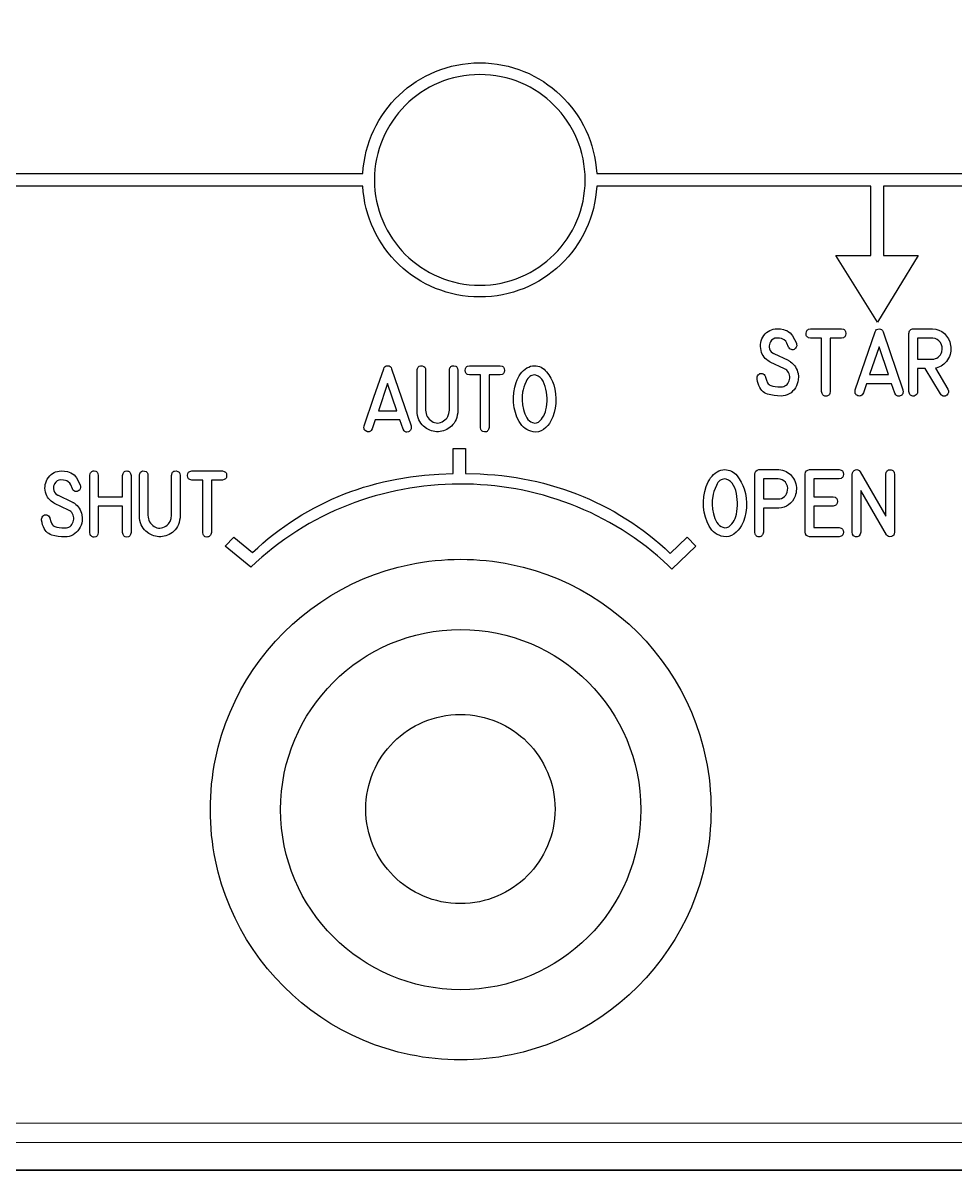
# Model space of a CAD drawing. Extents: x 361 to 684, y 82 to 686.
# Drawn here: x 551.1 to 595.8, y 215.6 to 270.6 of the extents above; entities that cross this region are included whole.
import ezdxf

# ---------------------------------------------------------------- set-up
doc = ezdxf.new("R2010")
doc.units = 0
for name, color, linetype in [('_BACKPANEL', 5, 'CONTINUOUS'), ('_ENGRAVING', 105, 'CONTINUOUS'), ('_TOPLAYER', 1, 'CONTINUOUS')]:
    doc.layers.add(name, color=color, linetype=linetype)

msp = doc.modelspace()

# ---------------------------------------------------------------- linework, layer by layer
at = {"layer": '_BACKPANEL'}
for points in [[(683.842, 328.325), (683.842, 323.628), (683.842, 314.234), (683.842, 304.841), (683.842, 224.994), (683.842, 215.6), (361.5, 215.6), (361.5, 224.994), (361.5, 304.841), (361.5, 314.234), (361.5, 323.628), (361.5, 328.325)], [(576.644, 232.909), (576.638, 232.675), (576.62, 232.445), (576.591, 232.218), (576.552, 231.995), (576.501, 231.775), (576.44, 231.56), (576.369, 231.349), (576.287, 231.143), (576.196, 230.942), (576.096, 230.747), (575.987, 230.557), (575.869, 230.373), (575.743, 230.195), (575.608, 230.024), (575.465, 229.859), (575.315, 229.701), (575.158, 229.551), (574.993, 229.409), (574.822, 229.274), (574.644, 229.148), (574.46, 229.03), (574.27, 228.92), (574.074, 228.82), (573.874, 228.729), (573.668, 228.648), (573.457, 228.577), (573.242, 228.516), (573.022, 228.465), (572.799, 228.425), (572.572, 228.396), (572.341, 228.379), (572.108, 228.373), (571.875, 228.379), (571.644, 228.396), (571.417, 228.425), (571.194, 228.465), (570.975, 228.516), (570.759, 228.577), (570.549, 228.648), (570.343, 228.729), (570.142, 228.82), (569.946, 228.92), (569.756, 229.03), (569.572, 229.148), (569.394, 229.274), (569.223, 229.409), (569.058, 229.551), (568.901, 229.701), (568.751, 229.859), (568.608, 230.024), (568.474, 230.195), (568.347, 230.373), (568.229, 230.557), (568.12, 230.747), (568.02, 230.942), (567.929, 231.143), (567.848, 231.349), (567.776, 231.56), (567.715, 231.775), (567.665, 231.995), (567.625, 232.218), (567.596, 232.445), (567.578, 232.675), (567.572, 232.909), (567.578, 233.142), (567.596, 233.372), (567.625, 233.599), (567.665, 233.823), (567.715, 234.042), (567.776, 234.257), (567.848, 234.468), (567.929, 234.674), (568.02, 234.875), (568.12, 235.071), (568.229, 235.261), (568.347, 235.445), (568.474, 235.622), (568.608, 235.794), (568.751, 235.958), (568.901, 236.116), (569.058, 236.266), (569.223, 236.409), (569.394, 236.543), (569.572, 236.67), (569.756, 236.788), (569.946, 236.897), (570.142, 236.997), (570.343, 237.088), (570.549, 237.169), (570.759, 237.24), (570.975, 237.302), (571.194, 237.352), (571.417, 237.392), (571.644, 237.421), (571.875, 237.438), (572.108, 237.444), (572.341, 237.438), (572.572, 237.421), (572.799, 237.392), (573.022, 237.352), (573.242, 237.302), (573.457, 237.24), (573.668, 237.169), (573.874, 237.088), (574.074, 236.997), (574.27, 236.897), (574.46, 236.788), (574.644, 236.67), (574.822, 236.543), (574.993, 236.409), (575.158, 236.266), (575.315, 236.116), (575.465, 235.958), (575.608, 235.794), (575.743, 235.622), (575.869, 235.445), (575.987, 235.261), (576.096, 235.071), (576.196, 234.875), (576.287, 234.674), (576.369, 234.468), (576.44, 234.257), (576.501, 234.042), (576.552, 233.823), (576.591, 233.599), (576.62, 233.372), (576.638, 233.142)]]:
    msp.add_lwpolyline(points, close=True, dxfattribs=at)
at = {"layer": '_ENGRAVING'}
for points in [[(482.548, 263.372), (567.434, 263.372), (567.455, 263.648), (567.49, 263.919), (567.537, 264.187), (567.597, 264.45), (567.669, 264.708), (567.753, 264.961), (567.848, 265.209), (567.954, 265.45), (568.072, 265.686), (568.2, 265.915), (568.338, 266.137), (568.486, 266.353), (568.643, 266.561), (568.81, 266.761), (568.986, 266.953), (569.171, 267.137), (569.364, 267.312), (569.565, 267.478), (569.773, 267.635), (569.989, 267.783), (570.212, 267.92), (570.442, 268.047), (570.678, 268.163), (570.92, 268.269), (571.168, 268.363), (571.422, 268.446), (571.68, 268.517), (571.944, 268.576), (572.211, 268.622), (572.483, 268.656), (572.759, 268.676), (573.039, 268.683), (573.318, 268.676), (573.594, 268.656), (573.866, 268.622), (574.134, 268.576), (574.397, 268.517), (574.656, 268.446), (574.91, 268.363), (575.157, 268.269), (575.4, 268.164), (575.636, 268.047), (575.866, 267.92), (576.089, 267.783), (576.304, 267.635), (576.513, 267.479), (576.714, 267.312), (576.907, 267.137), (577.091, 266.953), (577.267, 266.761), (577.434, 266.561), (577.592, 266.353), (577.74, 266.138), (577.878, 265.915), (578.006, 265.686), (578.123, 265.45), (578.23, 265.209), (578.325, 264.961), (578.409, 264.708), (578.481, 264.45), (578.541, 264.187), (578.588, 263.919), (578.622, 263.648), (578.644, 263.372), (618.643, 263.372)], [(618.643, 262.772), (592.389, 262.772), (592.389, 259.45), (594.052, 259.45), (592.106, 256.251), (590.102, 259.45), (591.789, 259.45), (591.789, 262.772), (578.644, 262.772), (578.623, 262.496), (578.588, 262.225), (578.541, 261.957), (578.482, 261.694), (578.41, 261.435), (578.326, 261.182), (578.231, 260.935), (578.125, 260.693), (578.007, 260.457), (577.879, 260.227), (577.741, 260.005), (577.593, 259.789), (577.436, 259.581), (577.269, 259.381), (577.093, 259.188), (576.908, 259.004), (576.715, 258.829), (576.514, 258.663), (576.306, 258.506), (576.09, 258.358), (575.867, 258.221), (575.637, 258.094), (575.401, 257.977), (575.158, 257.871), (574.91, 257.777), (574.657, 257.694), (574.398, 257.623), (574.135, 257.564), (573.867, 257.518), (573.594, 257.485), (573.318, 257.464), (573.039, 257.457), (572.759, 257.464), (572.483, 257.485), (572.211, 257.518), (571.943, 257.564), (571.68, 257.623), (571.421, 257.694), (571.167, 257.777), (570.919, 257.871), (570.677, 257.977), (570.441, 258.094), (570.211, 258.221), (569.988, 258.358), (569.772, 258.506), (569.563, 258.663), (569.362, 258.829), (569.169, 259.004), (568.985, 259.188), (568.809, 259.381), (568.642, 259.581), (568.484, 259.789), (568.336, 260.005), (568.198, 260.227), (568.07, 260.457), (567.953, 260.693), (567.847, 260.934), (567.751, 261.182), (567.668, 261.435), (567.596, 261.694), (567.536, 261.957), (567.489, 262.224), (567.455, 262.496), (567.434, 262.772), (522.839, 262.772)], [(367.183, 216.928), (677.641, 216.942), (677.731, 216.952), (677.816, 216.978), (677.892, 217.02), (677.958, 217.075), (678.013, 217.142), (678.054, 217.218), (678.08, 217.303), (678.089, 217.393), (678.08, 217.484), (678.053, 217.568), (678.012, 217.644), (677.957, 217.711), (677.891, 217.766), (677.815, 217.807), (677.731, 217.833), (677.641, 217.843), (367.181, 217.828)]]:
    msp.add_lwpolyline(points, dxfattribs=at)
for points in [[(578.089, 263.07), (578.083, 263.33), (578.063, 263.586), (578.031, 263.839), (577.987, 264.088), (577.93, 264.332), (577.862, 264.572), (577.783, 264.807), (577.693, 265.036), (577.591, 265.26), (577.48, 265.477), (577.358, 265.689), (577.227, 265.894), (577.086, 266.092), (576.936, 266.283), (576.777, 266.466), (576.61, 266.641), (576.435, 266.808), (576.252, 266.967), (576.061, 267.117), (575.863, 267.258), (575.658, 267.389), (575.446, 267.511), (575.228, 267.622), (575.005, 267.724), (574.775, 267.814), (574.541, 267.893), (574.301, 267.961), (574.057, 268.018), (573.808, 268.062), (573.555, 268.094), (573.299, 268.114), (573.039, 268.12), (572.779, 268.114), (572.522, 268.094), (572.27, 268.062), (572.021, 268.018), (571.777, 267.961), (571.537, 267.893), (571.302, 267.814), (571.073, 267.724), (570.849, 267.622), (570.631, 267.511), (570.42, 267.389), (570.215, 267.258), (570.017, 267.117), (569.826, 266.967), (569.643, 266.808), (569.467, 266.641), (569.3, 266.466), (569.141, 266.283), (568.992, 266.092), (568.851, 265.894), (568.719, 265.689), (568.598, 265.477), (568.486, 265.26), (568.385, 265.036), (568.295, 264.807), (568.215, 264.572), (568.147, 264.332), (568.091, 264.088), (568.046, 263.839), (568.014, 263.586), (567.995, 263.33), (567.988, 263.07), (567.995, 262.81), (568.014, 262.554), (568.046, 262.301), (568.091, 262.052), (568.147, 261.808), (568.215, 261.568), (568.295, 261.334), (568.385, 261.104), (568.486, 260.881), (568.598, 260.663), (568.719, 260.451), (568.851, 260.246), (568.992, 260.048), (569.141, 259.858), (569.3, 259.674), (569.467, 259.499), (569.643, 259.332), (569.826, 259.173), (570.017, 259.023), (570.215, 258.882), (570.42, 258.751), (570.631, 258.629), (570.849, 258.518), (571.073, 258.417), (571.302, 258.326), (571.537, 258.247), (571.777, 258.179), (572.021, 258.122), (572.27, 258.078), (572.522, 258.046), (572.779, 258.026), (573.039, 258.02), (573.299, 258.026), (573.555, 258.046), (573.808, 258.078), (574.057, 258.122), (574.301, 258.179), (574.541, 258.247), (574.775, 258.326), (575.005, 258.417), (575.228, 258.518), (575.446, 258.629), (575.658, 258.751), (575.863, 258.882), (576.061, 259.023), (576.252, 259.173), (576.435, 259.332), (576.61, 259.499), (576.777, 259.674), (576.936, 259.858), (577.086, 260.048), (577.227, 260.246), (577.358, 260.451), (577.48, 260.663), (577.591, 260.881), (577.693, 261.104), (577.783, 261.334), (577.862, 261.568), (577.93, 261.808), (577.987, 262.052), (578.031, 262.301), (578.063, 262.554), (578.083, 262.81)], [(587.447, 255.925), (587.6, 255.895), (587.675, 255.874), (587.749, 255.844), (587.837, 255.793), (587.914, 255.733), (587.979, 255.665), (588.034, 255.588), (588.128, 255.419), (588.213, 255.237), (588.226, 255.196), (588.231, 255.122), (588.211, 255.056), (588.175, 254.996), (588.144, 254.968), (588.104, 254.943), (588.063, 254.93), (588.02, 254.926), (587.975, 254.933), (587.932, 254.949), (587.894, 254.975), (587.862, 255.012), (587.835, 255.059), (587.753, 255.246), (587.701, 255.333), (587.631, 255.404), (587.569, 255.441), (587.502, 255.467), (587.406, 255.484), (587.27, 255.489), (587.177, 255.476), (587.095, 255.442), (587.025, 255.385), (586.967, 255.306), (586.937, 255.247), (586.919, 255.185), (586.911, 255.119), (586.914, 255.049), (586.931, 254.967), (586.963, 254.894), (587.008, 254.831), (587.068, 254.778), (587.081, 254.768), (587.097, 254.758), (587.113, 254.75), (587.131, 254.742), (587.813, 254.421), (587.837, 254.41), (587.863, 254.396), (587.887, 254.381), (587.91, 254.366), (587.934, 254.351), (588.004, 254.298), (588.066, 254.239), (588.122, 254.176), (588.17, 254.107), (588.212, 254.034), (588.247, 253.956), (588.275, 253.872), (588.296, 253.784), (588.312, 253.64), (588.307, 253.493), (588.29, 253.388), (588.26, 253.287), (588.219, 253.19), (588.166, 253.097), (588.104, 253.011), (588.034, 252.935), (587.957, 252.87), (587.872, 252.815), (587.776, 252.768), (587.678, 252.735), (587.579, 252.715), (587.478, 252.708), (587.309, 252.714), (587.143, 252.732), (586.982, 252.761), (586.824, 252.802), (586.749, 252.83), (586.68, 252.868), (586.616, 252.916), (586.557, 252.974), (586.505, 253.042), (586.457, 253.119), (586.416, 253.207), (586.38, 253.304), (586.353, 253.411), (586.333, 253.521), (586.328, 253.576), (586.335, 253.628), (586.354, 253.676), (586.385, 253.721), (586.425, 253.758), (586.469, 253.781), (586.517, 253.791), (586.57, 253.787), (586.624, 253.768), (586.669, 253.736), (586.705, 253.691), (586.733, 253.633), (586.737, 253.619), (586.779, 253.465), (586.834, 253.346), (586.867, 253.299), (586.903, 253.261), (586.942, 253.232), (586.984, 253.211), (587.081, 253.182), (587.195, 253.163), (587.326, 253.152), (587.475, 253.151), (587.544, 253.155), (587.608, 253.169), (587.666, 253.192), (587.719, 253.223), (587.766, 253.264), (587.807, 253.314), (587.842, 253.373), (587.872, 253.441), (587.891, 253.506), (587.899, 253.573), (587.898, 253.64), (587.887, 253.709), (587.867, 253.776), (587.838, 253.837), (587.802, 253.892), (587.758, 253.942), (587.709, 253.98), (587.646, 254.016), (586.963, 254.336), (586.941, 254.348), (586.861, 254.398), (586.789, 254.453), (586.725, 254.513), (586.669, 254.577), (586.621, 254.647), (586.581, 254.721), (586.549, 254.801), (586.524, 254.886), (586.505, 254.985), (586.496, 255.082), (586.498, 255.176), (586.51, 255.268), (586.532, 255.357), (586.565, 255.444), (586.608, 255.528), (586.662, 255.61), (586.724, 255.685), (586.79, 255.75), (586.861, 255.805), (586.936, 255.85), (587.017, 255.885), (587.101, 255.91), (587.191, 255.925), (587.285, 255.93)], [(590.382, 255.93), (590.472, 255.91), (590.507, 255.891), (590.535, 255.866), (590.558, 255.835), (590.574, 255.798), (590.587, 255.707), (590.574, 255.616), (590.559, 255.58), (590.536, 255.549), (590.507, 255.524), (590.472, 255.506), (590.382, 255.486), (589.842, 255.486), (589.842, 252.924), (589.816, 252.826), (589.796, 252.788), (589.771, 252.757), (589.741, 252.733), (589.707, 252.716), (589.668, 252.706), (589.625, 252.703), (589.581, 252.708), (589.543, 252.718), (589.511, 252.736), (589.483, 252.76), (589.461, 252.791), (589.444, 252.829), (589.426, 252.924), (589.426, 255.486), (588.884, 255.486), (588.794, 255.506), (588.759, 255.525), (588.73, 255.55), (588.707, 255.58), (588.691, 255.617), (588.679, 255.707), (588.692, 255.798), (588.708, 255.834), (588.73, 255.865), (588.759, 255.89), (588.795, 255.909), (588.884, 255.93)], [(592.179, 255.93), (592.245, 255.922), (592.3, 255.895), (592.342, 255.849), (592.373, 255.785), (593.32, 253), (593.328, 252.898), (593.322, 252.855), (593.31, 252.817), (593.291, 252.783), (593.265, 252.755), (593.232, 252.731), (593.193, 252.713), (593.151, 252.701), (593.112, 252.697), (593.075, 252.701), (593.041, 252.714), (593.009, 252.734), (592.98, 252.763), (592.928, 252.845), (592.776, 253.296), (591.574, 253.296), (591.426, 252.856), (591.374, 252.774), (591.344, 252.745), (591.312, 252.725), (591.277, 252.712), (591.239, 252.709), (591.2, 252.713), (591.157, 252.726), (591.117, 252.746), (591.085, 252.77), (591.059, 252.798), (591.04, 252.831), (591.029, 252.868), (591.025, 252.91), (591.038, 253.008), (591.511, 254.396), (591.985, 255.785), (592.016, 255.848), (592.058, 255.893), (592.112, 255.921)], [(594.733, 255.93), (594.893, 255.916), (595.042, 255.874), (595.18, 255.804), (595.308, 255.706), (595.418, 255.586), (595.505, 255.451), (595.569, 255.301), (595.61, 255.136), (595.621, 255.044), (595.624, 254.954), (595.619, 254.865), (595.604, 254.778), (595.582, 254.692), (595.551, 254.608), (595.511, 254.525), (595.463, 254.444), (595.409, 254.367), (595.35, 254.298), (595.287, 254.238), (595.22, 254.185), (595.149, 254.14), (595.073, 254.103), (594.993, 254.073), (594.909, 254.052), (594.881, 254.047), (595.474, 253.045), (595.506, 252.96), (595.511, 252.92), (595.508, 252.881), (595.498, 252.845), (595.48, 252.81), (595.421, 252.746), (595.384, 252.724), (595.345, 252.71), (595.303, 252.705), (595.258, 252.71), (595.215, 252.722), (595.178, 252.743), (595.148, 252.771), (595.123, 252.807), (594.395, 254.035), (594.027, 254.035), (594.027, 252.926), (594.019, 252.862), (593.997, 252.808), (593.961, 252.763), (593.91, 252.728), (593.853, 252.707), (593.797, 252.703), (593.743, 252.718), (593.691, 252.751), (593.656, 252.786), (593.631, 252.827), (593.615, 252.873), (593.61, 252.926), (593.61, 255.71), (593.614, 255.754), (593.625, 255.794), (593.644, 255.832), (593.67, 255.866), (593.702, 255.894), (593.737, 255.914), (593.775, 255.926), (593.817, 255.93)], [(595.12, 255.269), (595.047, 255.356), (594.962, 255.421), (594.864, 255.465), (594.754, 255.486), (594.027, 255.486), (594.027, 254.478), (594.733, 254.478), (594.807, 254.484), (594.878, 254.502), (594.946, 254.532), (595.012, 254.575), (595.07, 254.628), (595.118, 254.688), (595.156, 254.755), (595.184, 254.83), (595.206, 254.949), (595.202, 255.061), (595.174, 255.168)], [(592.177, 255.062), (591.726, 253.739), (592.626, 253.739)], [(568.623, 254.159), (568.688, 254.151), (568.742, 254.125), (568.784, 254.08), (568.814, 254.017), (569.745, 251.277), (569.753, 251.178), (569.747, 251.135), (569.735, 251.098), (569.716, 251.065), (569.691, 251.037), (569.659, 251.014), (569.62, 250.995), (569.54, 250.98), (569.504, 250.984), (569.471, 250.996), (569.439, 251.016), (569.41, 251.045), (569.36, 251.125), (569.21, 251.569), (568.027, 251.569), (567.882, 251.136), (567.831, 251.055), (567.802, 251.027), (567.77, 251.007), (567.736, 250.995), (567.699, 250.991), (567.66, 250.996), (567.618, 251.008), (567.547, 251.051), (567.521, 251.079), (567.503, 251.111), (567.492, 251.148), (567.488, 251.189), (567.501, 251.285), (567.966, 252.651), (568.432, 254.017), (568.462, 254.079), (568.504, 254.123), (568.557, 254.15)], [(570.046, 254.026), (570.087, 254.095), (570.139, 254.14), (570.203, 254.159), (570.278, 254.155), (570.349, 254.129), (570.399, 254.085), (570.43, 254.023), (570.44, 253.942), (570.44, 252.032), (570.449, 251.946), (570.466, 251.865), (570.491, 251.79), (570.524, 251.72), (570.565, 251.657), (570.613, 251.598), (570.67, 251.546), (570.734, 251.499), (570.802, 251.46), (570.872, 251.434), (570.942, 251.418), (571.013, 251.414), (571.085, 251.422), (571.158, 251.441), (571.232, 251.472), (571.306, 251.514), (571.369, 251.56), (571.423, 251.612), (571.468, 251.67), (571.505, 251.734), (571.555, 251.876), (571.579, 252.032), (571.579, 253.942), (571.582, 253.984), (571.608, 254.066), (571.629, 254.098), (571.654, 254.123), (571.683, 254.141), (571.718, 254.152), (571.801, 254.156), (571.883, 254.136), (571.915, 254.117), (571.941, 254.094), (571.961, 254.064), (571.976, 254.029), (571.987, 253.942), (571.987, 252.032), (571.987, 252.001), (571.981, 251.908), (571.962, 251.793), (571.936, 251.686), (571.902, 251.587), (571.86, 251.496), (571.81, 251.412), (571.754, 251.337), (571.689, 251.269), (571.617, 251.208), (571.463, 251.111), (571.303, 251.043), (571.222, 251.02), (571.139, 251.005), (571.055, 250.998), (570.97, 250.998), (570.885, 251.005), (570.801, 251.02), (570.72, 251.042), (570.64, 251.072), (570.487, 251.153), (570.34, 251.265), (570.273, 251.332), (570.214, 251.406), (570.163, 251.487), (570.12, 251.575), (570.086, 251.671), (570.059, 251.774), (570.041, 251.884), (570.03, 252.001), (570.03, 252.032), (570.03, 253.942), (570.034, 253.987)], [(574.018, 254.159), (574.105, 254.139), (574.14, 254.121), (574.168, 254.096), (574.19, 254.066), (574.206, 254.03), (574.219, 253.94), (574.207, 253.851), (574.191, 253.815), (574.169, 253.785), (574.141, 253.76), (574.106, 253.742), (574.018, 253.722), (573.487, 253.722), (573.487, 251.203), (573.461, 251.107), (573.441, 251.069), (573.416, 251.039), (573.387, 251.015), (573.354, 250.998), (573.315, 250.989), (573.272, 250.986), (573.192, 251.001), (573.16, 251.018), (573.133, 251.042), (573.111, 251.072), (573.095, 251.109), (573.077, 251.203), (573.077, 253.722), (572.545, 253.722), (572.456, 253.742), (572.421, 253.761), (572.392, 253.785), (572.37, 253.815), (572.354, 253.851), (572.342, 253.94), (572.355, 254.029), (572.371, 254.065), (572.393, 254.095), (572.421, 254.12), (572.456, 254.139), (572.545, 254.159)], [(575.655, 254.159), (575.742, 254.155), (575.825, 254.141), (575.905, 254.119), (575.98, 254.088), (576.05, 254.047), (576.117, 253.998), (576.18, 253.939), (576.239, 253.872), (576.345, 253.725), (576.438, 253.572), (576.517, 253.412), (576.583, 253.247), (576.639, 253.03), (576.675, 252.809), (576.689, 252.585), (576.684, 252.356), (576.656, 252.13), (576.608, 251.914), (576.538, 251.708), (576.446, 251.513), (576.376, 251.399), (576.293, 251.294), (576.199, 251.197), (576.093, 251.11), (575.979, 251.04), (575.858, 250.998), (575.732, 250.982), (575.6, 250.994), (575.493, 251.019), (575.393, 251.055), (575.299, 251.101), (575.212, 251.157), (575.131, 251.223), (575.056, 251.3), (574.988, 251.387), (574.926, 251.483), (574.822, 251.693), (574.743, 251.914), (574.688, 252.146), (574.659, 252.391), (574.654, 252.639), (574.673, 252.884), (574.717, 253.126), (574.785, 253.364), (574.828, 253.479), (574.877, 253.585), (574.932, 253.684), (574.993, 253.774), (575.06, 253.856), (575.133, 253.93), (575.212, 253.996), (575.297, 254.054), (575.383, 254.1), (575.472, 254.133), (575.562, 254.153)], [(575.667, 253.719), (575.602, 253.715), (575.541, 253.7), (575.485, 253.676), (575.432, 253.643), (575.384, 253.599), (575.339, 253.547), (575.299, 253.484), (575.262, 253.412), (575.2, 253.265), (575.151, 253.128), (575.113, 253.003), (575.089, 252.889), (575.07, 252.714), (575.069, 252.506), (575.088, 252.283), (575.13, 252.062), (575.16, 251.955), (575.197, 251.854), (575.24, 251.758), (575.291, 251.667), (575.349, 251.586), (575.415, 251.521), (575.489, 251.47), (575.572, 251.434), (575.67, 251.414), (575.762, 251.421), (575.846, 251.457), (575.923, 251.52), (575.992, 251.598), (576.052, 251.679), (576.103, 251.762), (576.146, 251.847), (576.181, 251.944), (576.21, 252.054), (576.234, 252.178), (576.251, 252.315), (576.261, 252.46), (576.262, 252.605), (576.254, 252.75), (576.238, 252.894), (576.212, 253.035), (576.177, 253.169), (576.131, 253.295), (576.076, 253.415), (576.009, 253.52), (575.93, 253.604), (575.838, 253.668), (575.733, 253.71)], [(568.621, 253.306), (568.177, 252.004), (569.062, 252.004)], [(572.361, 248.991), (573.064, 248.974), (573.411, 248.954), (573.756, 248.926), (574.099, 248.891), (574.439, 248.849), (574.776, 248.8), (575.11, 248.743), (575.442, 248.678), (575.771, 248.606), (576.096, 248.527), (576.419, 248.44), (576.739, 248.346), (577.056, 248.245), (577.369, 248.136), (577.68, 248.02), (577.987, 247.897), (578.291, 247.766), (578.591, 247.628), (578.889, 247.482), (579.182, 247.329), (579.473, 247.169), (579.759, 247.002), (580.042, 246.827), (580.322, 246.645), (580.598, 246.455), (580.869, 246.258), (581.138, 246.054), (581.402, 245.843), (581.662, 245.624), (581.919, 245.398), (582.171, 245.165), (582.983, 245.94), (583.397, 245.508), (582.247, 244.413), (582.083, 244.569), (581.821, 244.812), (581.555, 245.047), (581.283, 245.274), (581.007, 245.493), (580.726, 245.704), (580.441, 245.908), (580.152, 246.104), (579.859, 246.292), (579.563, 246.473), (579.262, 246.646), (578.958, 246.811), (578.651, 246.968), (578.341, 247.117), (578.027, 247.259), (577.711, 247.393), (577.392, 247.52), (577.071, 247.638), (576.747, 247.749), (576.421, 247.852), (576.093, 247.948), (575.764, 248.035), (575.432, 248.115), (575.099, 248.188), (574.764, 248.252), (574.428, 248.309), (574.092, 248.358), (573.754, 248.399), (573.415, 248.433), (573.076, 248.459), (572.736, 248.477), (572.397, 248.487), (572.056, 248.49), (571.716, 248.485), (571.377, 248.472), (571.037, 248.451), (570.698, 248.423), (570.36, 248.387), (570.022, 248.343), (569.686, 248.292), (569.351, 248.233), (569.017, 248.166), (568.684, 248.091), (568.353, 248.009), (568.024, 247.919), (567.697, 247.821), (567.372, 247.716), (567.049, 247.602), (566.728, 247.481), (566.411, 247.353), (566.095, 247.216), (565.783, 247.072), (565.474, 246.921), (565.168, 246.761), (564.866, 246.594), (564.567, 246.419), (564.271, 246.236), (563.98, 246.046), (563.693, 245.848), (563.409, 245.642), (563.13, 245.428), (562.856, 245.207), (562.586, 244.978), (562.321, 244.742), (562.061, 244.497), (560.838, 245.514), (561.249, 245.947), (562.144, 245.208), (562.393, 245.437), (562.646, 245.659), (562.902, 245.874), (563.161, 246.082), (563.425, 246.282), (563.692, 246.476), (563.962, 246.662), (564.236, 246.84), (564.513, 247.012), (564.794, 247.176), (565.078, 247.334), (565.365, 247.484), (565.656, 247.626), (565.95, 247.762), (566.247, 247.891), (566.548, 248.012), (566.851, 248.126), (567.158, 248.234), (567.468, 248.334), (567.781, 248.426), (568.097, 248.512), (568.416, 248.591), (568.738, 248.662), (569.063, 248.727), (569.721, 248.835), (570.391, 248.914), (571.072, 248.966), (571.763, 248.989), (571.765, 250.191), (572.361, 250.191)], [(584.777, 249.18), (584.865, 249.175), (584.95, 249.162), (585.03, 249.139), (585.106, 249.107), (585.178, 249.066), (585.246, 249.016), (585.309, 248.957), (585.369, 248.888), (585.477, 248.74), (585.571, 248.584), (585.651, 248.423), (585.718, 248.254), (585.775, 248.035), (585.811, 247.811), (585.826, 247.583), (585.82, 247.351), (585.792, 247.122), (585.743, 246.903), (585.672, 246.694), (585.579, 246.496), (585.508, 246.38), (585.424, 246.274), (585.329, 246.176), (585.221, 246.087), (585.105, 246.017), (584.983, 245.974), (584.855, 245.958), (584.721, 245.97), (584.613, 245.995), (584.511, 246.032), (584.416, 246.078), (584.327, 246.135), (584.245, 246.203), (584.169, 246.28), (584.1, 246.368), (584.038, 246.466), (583.932, 246.679), (583.851, 246.903), (583.796, 247.139), (583.766, 247.386), (583.761, 247.638), (583.781, 247.886), (583.825, 248.132), (583.894, 248.374), (583.938, 248.49), (583.988, 248.598), (584.044, 248.698), (584.105, 248.789), (584.173, 248.872), (584.247, 248.948), (584.327, 249.014), (584.413, 249.073), (584.501, 249.12), (584.591, 249.153), (584.683, 249.173)], [(587.375, 249.18), (587.467, 249.169), (587.556, 249.15), (587.641, 249.123), (587.722, 249.089), (587.796, 249.048), (587.864, 249), (587.926, 248.947), (587.983, 248.887), (588.034, 248.822), (588.079, 248.75), (588.119, 248.672), (588.154, 248.588), (588.181, 248.501), (588.201, 248.414), (588.213, 248.328), (588.216, 248.243), (588.212, 248.158), (588.2, 248.074), (588.179, 247.99), (588.151, 247.907), (588.092, 247.783), (588.021, 247.673), (587.938, 247.578), (587.842, 247.496), (587.736, 247.43), (587.623, 247.38), (587.502, 247.347), (587.375, 247.33), (587.347, 247.329), (586.632, 247.329), (586.632, 246.183), (586.609, 246.086), (586.59, 246.048), (586.566, 246.017), (586.538, 245.993), (586.504, 245.975), (586.466, 245.965), (586.423, 245.962), (586.379, 245.965), (586.341, 245.975), (586.308, 245.993), (586.279, 246.017), (586.256, 246.048), (586.237, 246.086), (586.215, 246.183), (586.215, 248.96), (586.235, 249.047), (586.275, 249.112), (586.333, 249.157), (586.409, 249.18)], [(590.268, 249.18), (590.358, 249.16), (590.394, 249.141), (590.423, 249.116), (590.446, 249.086), (590.462, 249.049), (590.474, 248.959), (590.461, 248.869), (590.445, 248.833), (590.422, 248.803), (590.393, 248.779), (590.358, 248.76), (590.268, 248.742), (589.047, 248.742), (589.047, 247.882), (589.978, 247.882), (590.069, 247.856), (590.105, 247.835), (590.134, 247.809), (590.157, 247.779), (590.173, 247.744), (590.186, 247.658), (590.173, 247.573), (590.156, 247.537), (590.134, 247.507), (590.104, 247.482), (590.069, 247.461), (589.978, 247.436), (589.047, 247.436), (589.047, 246.403), (590.268, 246.403), (590.358, 246.377), (590.394, 246.357), (590.423, 246.331), (590.446, 246.301), (590.462, 246.266), (590.475, 246.182), (590.462, 246.097), (590.446, 246.062), (590.423, 246.032), (590.394, 246.007), (590.358, 245.987), (590.268, 245.962), (588.843, 245.962), (588.761, 245.985), (588.698, 246.03), (588.656, 246.097), (588.634, 246.185), (588.634, 248.96), (588.657, 249.052), (588.7, 249.119), (588.728, 249.143), (588.762, 249.162), (588.843, 249.18)], [(591.041, 249.169), (591.106, 249.182), (591.165, 249.171), (591.218, 249.134), (591.266, 249.072), (592.502, 246.952), (592.502, 248.954), (592.526, 249.052), (592.545, 249.09), (592.57, 249.122), (592.599, 249.146), (592.633, 249.163), (592.672, 249.173), (592.716, 249.176), (592.76, 249.172), (592.799, 249.161), (592.832, 249.144), (592.86, 249.119), (592.882, 249.088), (592.899, 249.05), (592.917, 248.954), (592.917, 246.179), (592.908, 246.104), (592.88, 246.044), (592.833, 245.999), (592.768, 245.969), (592.697, 245.958), (592.635, 245.97), (592.582, 246.005), (592.536, 246.062), (591.3, 248.179), (591.3, 246.179), (591.274, 246.082), (591.231, 246.014), (591.203, 245.989), (591.17, 245.972), (591.133, 245.962), (591.091, 245.959), (591.05, 245.962), (591.012, 245.972), (590.98, 245.989), (590.952, 246.014), (590.909, 246.082), (590.884, 246.179), (590.884, 248.954), (590.903, 249.028), (590.935, 249.089), (590.981, 249.136)], [(553.131, 249.113), (553.281, 249.083), (553.354, 249.063), (553.428, 249.033), (553.514, 248.983), (553.589, 248.925), (553.654, 248.858), (553.708, 248.782), (553.8, 248.616), (553.883, 248.437), (553.896, 248.397), (553.9, 248.325), (553.881, 248.259), (553.845, 248.2), (553.815, 248.173), (553.776, 248.149), (553.736, 248.135), (553.694, 248.132), (553.65, 248.139), (553.607, 248.154), (553.57, 248.18), (553.538, 248.216), (553.512, 248.262), (553.431, 248.446), (553.38, 248.531), (553.312, 248.601), (553.25, 248.638), (553.184, 248.663), (553.09, 248.68), (552.957, 248.685), (552.865, 248.672), (552.785, 248.638), (552.717, 248.583), (552.66, 248.505), (552.63, 248.447), (552.612, 248.386), (552.604, 248.321), (552.608, 248.253), (552.625, 248.172), (552.655, 248.101), (552.7, 248.039), (552.758, 247.987), (552.771, 247.977), (552.787, 247.967), (552.803, 247.959), (552.821, 247.951), (553.49, 247.636), (553.513, 247.625), (553.539, 247.611), (553.563, 247.597), (553.585, 247.582), (553.609, 247.568), (553.677, 247.515), (553.739, 247.457), (553.793, 247.395), (553.841, 247.328), (553.882, 247.256), (553.916, 247.179), (553.944, 247.097), (553.964, 247.011), (553.98, 246.869), (553.976, 246.724), (553.958, 246.621), (553.929, 246.522), (553.889, 246.427), (553.837, 246.335), (553.776, 246.251), (553.707, 246.177), (553.631, 246.113), (553.548, 246.059), (553.454, 246.013), (553.358, 245.98), (553.26, 245.96), (553.161, 245.954), (552.995, 245.96), (552.833, 245.977), (552.674, 246.006), (552.519, 246.046), (552.445, 246.074), (552.377, 246.111), (552.314, 246.158), (552.257, 246.215), (552.205, 246.282), (552.159, 246.358), (552.118, 246.443), (552.083, 246.539), (552.057, 246.644), (552.036, 246.752), (552.032, 246.806), (552.038, 246.857), (552.057, 246.905), (552.088, 246.949), (552.127, 246.985), (552.17, 247.008), (552.218, 247.017), (552.27, 247.014), (552.323, 246.995), (552.367, 246.963), (552.402, 246.919), (552.429, 246.862), (552.434, 246.848), (552.475, 246.697), (552.529, 246.58), (552.561, 246.534), (552.596, 246.497), (552.635, 246.468), (552.676, 246.447), (552.771, 246.419), (552.883, 246.4), (553.012, 246.39), (553.158, 246.389), (553.226, 246.393), (553.289, 246.406), (553.346, 246.429), (553.398, 246.46), (553.444, 246.5), (553.484, 246.549), (553.519, 246.607), (553.548, 246.673), (553.566, 246.737), (553.575, 246.803), (553.574, 246.869), (553.563, 246.937), (553.543, 247.003), (553.515, 247.063), (553.48, 247.117), (553.437, 247.165), (553.388, 247.203), (553.326, 247.238), (552.655, 247.552), (552.634, 247.565), (552.555, 247.613), (552.485, 247.667), (552.422, 247.726), (552.367, 247.789), (552.32, 247.858), (552.28, 247.931), (552.249, 248.009), (552.225, 248.092), (552.206, 248.19), (552.197, 248.285), (552.198, 248.378), (552.21, 248.468), (552.232, 248.555), (552.265, 248.641), (552.307, 248.723), (552.36, 248.803), (552.421, 248.877), (552.486, 248.941), (552.555, 248.995), (552.629, 249.039), (552.708, 249.074), (552.791, 249.098), (552.879, 249.113), (552.971, 249.118)], [(556.12, 249.117), (556.161, 249.114), (556.198, 249.104), (556.231, 249.087), (556.259, 249.063), (556.302, 248.994), (556.327, 248.898), (556.327, 246.163), (556.302, 246.067), (556.259, 245.999), (556.231, 245.976), (556.198, 245.959), (556.12, 245.945), (556.042, 245.959), (556.009, 245.976), (555.981, 246), (555.939, 246.068), (555.915, 246.163), (555.915, 247.436), (554.748, 247.436), (554.748, 246.163), (554.73, 246.069), (554.713, 246.032), (554.691, 246.002), (554.664, 245.978), (554.631, 245.961), (554.551, 245.946), (554.508, 245.949), (554.47, 245.959), (554.436, 245.975), (554.408, 245.999), (554.383, 246.029), (554.364, 246.067), (554.339, 246.163), (554.339, 248.898), (554.364, 248.995), (554.383, 249.033), (554.408, 249.064), (554.436, 249.088), (554.47, 249.105), (554.508, 249.115), (554.551, 249.117), (554.631, 249.102), (554.664, 249.085), (554.691, 249.06), (554.713, 249.03), (554.73, 248.993), (554.748, 248.898), (554.748, 247.876), (555.915, 247.876), (555.915, 248.898), (555.939, 248.994), (555.981, 249.062), (556.009, 249.086), (556.042, 249.103)], [(556.737, 248.985), (556.777, 249.054), (556.829, 249.098), (556.893, 249.118), (556.968, 249.113), (557.039, 249.087), (557.089, 249.043), (557.119, 248.981), (557.129, 248.901), (557.129, 246.994), (557.139, 246.907), (557.156, 246.827), (557.181, 246.752), (557.214, 246.683), (557.254, 246.619), (557.303, 246.561), (557.359, 246.508), (557.423, 246.461), (557.491, 246.423), (557.561, 246.396), (557.631, 246.381), (557.702, 246.377), (557.774, 246.385), (557.846, 246.404), (557.92, 246.435), (557.995, 246.477), (558.058, 246.522), (558.112, 246.574), (558.157, 246.632), (558.193, 246.697), (558.243, 246.838), (558.267, 246.994), (558.267, 248.901), (558.27, 248.943), (558.296, 249.025), (558.316, 249.056), (558.341, 249.081), (558.371, 249.099), (558.406, 249.111), (558.489, 249.115), (558.57, 249.095), (558.602, 249.076), (558.628, 249.052), (558.648, 249.023), (558.663, 248.988), (558.674, 248.901), (558.674, 246.994), (558.674, 246.963), (558.669, 246.87), (558.65, 246.755), (558.623, 246.649), (558.589, 246.55), (558.547, 246.458), (558.498, 246.375), (558.441, 246.299), (558.377, 246.231), (558.305, 246.171), (558.151, 246.074), (557.992, 246.006), (557.91, 245.984), (557.828, 245.968), (557.744, 245.961), (557.658, 245.961), (557.573, 245.968), (557.49, 245.983), (557.409, 246.005), (557.33, 246.035), (557.176, 246.116), (557.03, 246.228), (556.963, 246.294), (556.904, 246.368), (556.853, 246.449), (556.81, 246.538), (556.776, 246.633), (556.749, 246.736), (556.731, 246.846), (556.721, 246.963), (556.721, 246.994), (556.721, 248.901), (556.725, 248.945)], [(560.702, 249.118), (560.79, 249.098), (560.824, 249.079), (560.852, 249.055), (560.874, 249.024), (560.89, 248.988), (560.903, 248.899), (560.891, 248.81), (560.875, 248.774), (560.853, 248.744), (560.825, 248.719), (560.79, 248.701), (560.702, 248.682), (560.172, 248.682), (560.172, 246.166), (560.146, 246.07), (560.126, 246.032), (560.101, 246.002), (560.072, 245.978), (560.039, 245.962), (560.001, 245.952), (559.958, 245.949), (559.878, 245.964), (559.846, 245.981), (559.819, 246.005), (559.797, 246.035), (559.781, 246.072), (559.763, 246.166), (559.763, 248.682), (559.231, 248.682), (559.142, 248.702), (559.107, 248.72), (559.079, 248.744), (559.057, 248.774), (559.041, 248.81), (559.029, 248.899), (559.042, 248.988), (559.058, 249.024), (559.08, 249.054), (559.108, 249.078), (559.143, 249.097), (559.231, 249.118)], [(584.789, 248.734), (584.723, 248.729), (584.661, 248.714), (584.604, 248.69), (584.551, 248.656), (584.502, 248.612), (584.456, 248.559), (584.416, 248.495), (584.379, 248.423), (584.316, 248.273), (584.265, 248.134), (584.228, 248.007), (584.203, 247.891), (584.184, 247.714), (584.182, 247.503), (584.201, 247.277), (584.244, 247.053), (584.275, 246.945), (584.312, 246.842), (584.356, 246.744), (584.407, 246.652), (584.466, 246.571), (584.533, 246.504), (584.609, 246.452), (584.693, 246.416), (584.792, 246.395), (584.885, 246.403), (584.97, 246.439), (585.048, 246.503), (585.119, 246.582), (585.18, 246.664), (585.232, 246.749), (585.274, 246.835), (585.31, 246.933), (585.34, 247.044), (585.364, 247.17), (585.381, 247.31), (585.391, 247.457), (585.392, 247.604), (585.384, 247.75), (585.368, 247.897), (585.342, 248.04), (585.306, 248.175), (585.26, 248.304), (585.204, 248.425), (585.136, 248.532), (585.056, 248.617), (584.963, 248.681), (584.856, 248.724)], [(587.686, 248.573), (587.614, 248.644), (587.533, 248.696), (587.444, 248.727), (587.347, 248.737), (586.632, 248.737), (586.632, 247.774), (587.347, 247.774), (587.429, 247.781), (587.505, 247.803), (587.577, 247.841), (587.644, 247.893), (587.701, 247.956), (587.746, 248.027), (587.777, 248.106), (587.795, 248.192), (587.798, 248.297), (587.781, 248.395), (587.743, 248.487)], [(584.124, 232.881), (584.121, 232.571), (584.109, 232.264), (584.089, 231.958), (584.062, 231.654), (584.028, 231.353), (583.986, 231.054), (583.937, 230.757), (583.881, 230.463), (583.747, 229.882), (583.585, 229.313), (583.396, 228.755), (583.181, 228.21), (582.941, 227.679), (582.676, 227.161), (582.387, 226.659), (582.075, 226.172), (581.74, 225.701), (581.384, 225.248), (581.007, 224.813), (580.61, 224.396), (580.193, 223.998), (579.758, 223.621), (579.304, 223.265), (578.834, 222.931), (578.347, 222.618), (577.844, 222.329), (577.327, 222.064), (576.795, 221.824), (576.25, 221.609), (575.693, 221.421), (575.123, 221.259), (574.543, 221.125), (574.249, 221.069), (573.952, 221.019), (573.653, 220.978), (573.351, 220.943), (573.048, 220.916), (572.742, 220.897), (572.434, 220.885), (572.124, 220.881), (571.815, 220.885), (571.507, 220.897), (571.201, 220.916), (570.897, 220.943), (570.596, 220.978), (570.297, 221.019), (570, 221.069), (569.706, 221.125), (569.125, 221.259), (568.556, 221.421), (567.998, 221.609), (567.453, 221.824), (566.922, 222.064), (566.405, 222.329), (565.902, 222.618), (565.415, 222.931), (564.945, 223.265), (564.491, 223.621), (564.056, 223.998), (563.639, 224.396), (563.242, 224.813), (562.865, 225.248), (562.508, 225.701), (562.174, 226.172), (561.862, 226.659), (561.573, 227.161), (561.308, 227.679), (561.067, 228.21), (560.853, 228.755), (560.664, 229.313), (560.502, 229.882), (560.368, 230.463), (560.312, 230.757), (560.263, 231.054), (560.221, 231.353), (560.186, 231.654), (560.159, 231.958), (560.14, 232.264), (560.128, 232.571), (560.124, 232.881), (560.128, 233.191), (560.14, 233.499), (560.159, 233.804), (560.186, 234.108), (560.221, 234.409), (560.263, 234.709), (560.312, 235.005), (560.368, 235.3), (560.502, 235.88), (560.664, 236.45), (560.853, 237.007), (561.067, 237.552), (561.308, 238.084), (561.573, 238.601), (561.862, 239.104), (562.174, 239.59), (562.508, 240.061), (562.865, 240.514), (563.242, 240.95), (563.639, 241.366), (564.056, 241.764), (564.491, 242.141), (564.945, 242.497), (565.415, 242.832), (565.902, 243.144), (566.405, 243.433), (566.922, 243.698), (567.453, 243.938), (567.998, 244.153), (568.556, 244.342), (569.125, 244.503), (569.706, 244.637), (570, 244.694), (570.297, 244.743), (570.596, 244.785), (570.897, 244.819), (571.201, 244.846), (571.507, 244.865), (571.815, 244.877), (572.124, 244.881), (572.434, 244.877), (572.742, 244.865), (573.048, 244.846), (573.351, 244.819), (573.653, 244.785), (573.952, 244.743), (574.249, 244.694), (574.543, 244.637), (575.123, 244.503), (575.693, 244.342), (576.25, 244.153), (576.795, 243.938), (577.327, 243.698), (577.844, 243.433), (578.347, 243.144), (578.834, 242.832), (579.304, 242.497), (579.758, 242.141), (580.193, 241.764), (580.61, 241.366), (581.007, 240.95), (581.384, 240.514), (581.74, 240.061), (582.075, 239.59), (582.387, 239.104), (582.676, 238.601), (582.941, 238.084), (583.181, 237.552), (583.396, 237.007), (583.585, 236.45), (583.747, 235.88), (583.881, 235.3), (583.937, 235.005), (583.986, 234.709), (584.028, 234.409), (584.062, 234.108), (584.089, 233.804), (584.109, 233.499), (584.121, 233.191)], [(580.758, 232.881), (580.747, 232.437), (580.714, 231.998), (580.659, 231.566), (580.583, 231.141), (580.487, 230.723), (580.37, 230.314), (580.235, 229.912), (580.08, 229.52), (579.907, 229.138), (579.716, 228.766), (579.508, 228.404), (579.284, 228.054), (579.043, 227.715), (578.787, 227.389), (578.515, 227.076), (578.23, 226.776), (577.93, 226.49), (577.616, 226.219), (577.29, 225.962), (576.952, 225.722), (576.601, 225.497), (576.24, 225.289), (575.868, 225.099), (575.485, 224.926), (575.093, 224.771), (574.692, 224.635), (574.282, 224.519), (573.864, 224.423), (573.439, 224.347), (573.007, 224.292), (572.569, 224.258), (572.124, 224.247), (571.68, 224.258), (571.242, 224.292), (570.81, 224.347), (570.384, 224.423), (569.967, 224.519), (569.557, 224.635), (569.156, 224.771), (568.764, 224.926), (568.381, 225.099), (568.009, 225.289), (567.647, 225.497), (567.297, 225.722), (566.959, 225.962), (566.632, 226.219), (566.319, 226.49), (566.019, 226.776), (565.733, 227.076), (565.462, 227.389), (565.206, 227.715), (564.965, 228.054), (564.74, 228.404), (564.532, 228.766), (564.342, 229.138), (564.169, 229.52), (564.014, 229.912), (563.879, 230.314), (563.762, 230.723), (563.666, 231.141), (563.59, 231.566), (563.535, 231.998), (563.502, 232.437), (563.49, 232.881), (563.502, 233.325), (563.535, 233.764), (563.59, 234.196), (563.666, 234.621), (563.762, 235.039), (563.879, 235.449), (564.014, 235.85), (564.169, 236.242), (564.342, 236.624), (564.532, 236.997), (564.74, 237.358), (564.965, 237.708), (565.206, 238.047), (565.462, 238.373), (565.733, 238.686), (566.019, 238.986), (566.319, 239.272), (566.632, 239.544), (566.959, 239.8), (567.297, 240.041), (567.647, 240.265), (568.009, 240.473), (568.381, 240.664), (568.764, 240.837), (569.156, 240.991), (569.557, 241.127), (569.967, 241.243), (570.384, 241.34), (570.81, 241.416), (571.242, 241.471), (571.68, 241.504), (572.124, 241.515), (572.569, 241.504), (573.007, 241.471), (573.439, 241.416), (573.864, 241.34), (574.282, 241.243), (574.692, 241.127), (575.093, 240.991), (575.485, 240.837), (575.868, 240.664), (576.24, 240.473), (576.601, 240.265), (576.952, 240.041), (577.29, 239.8), (577.616, 239.544), (577.93, 239.272), (578.23, 238.986), (578.515, 238.686), (578.787, 238.373), (579.043, 238.047), (579.284, 237.708), (579.508, 237.358), (579.716, 236.997), (579.907, 236.624), (580.08, 236.242), (580.235, 235.85), (580.37, 235.449), (580.487, 235.039), (580.583, 234.621), (580.659, 234.196), (580.714, 233.764), (580.747, 233.325)]]:
    msp.add_lwpolyline(points, close=True, dxfattribs=at)
at = {"layer": '_TOPLAYER'}
msp.add_lwpolyline([(580.758, 232.881), (580.747, 232.437), (580.714, 231.998), (580.659, 231.566), (580.583, 231.141), (580.487, 230.723), (580.37, 230.314), (580.235, 229.912), (580.08, 229.52), (579.907, 229.138), (579.716, 228.766), (579.508, 228.404), (579.284, 228.054), (579.043, 227.715), (578.787, 227.389), (578.515, 227.076), (578.23, 226.776), (577.93, 226.49), (577.616, 226.219), (577.29, 225.962), (576.952, 225.722), (576.601, 225.497), (576.24, 225.289), (575.868, 225.099), (575.485, 224.926), (575.093, 224.771), (574.692, 224.635), (574.282, 224.519), (573.864, 224.423), (573.439, 224.347), (573.007, 224.292), (572.569, 224.258), (572.124, 224.247), (571.68, 224.258), (571.242, 224.292), (570.81, 224.347), (570.384, 224.423), (569.967, 224.519), (569.557, 224.635), (569.156, 224.771), (568.764, 224.926), (568.381, 225.099), (568.009, 225.289), (567.647, 225.497), (567.297, 225.722), (566.959, 225.962), (566.632, 226.219), (566.319, 226.49), (566.019, 226.776), (565.733, 227.076), (565.462, 227.389), (565.206, 227.715), (564.965, 228.054), (564.74, 228.404), (564.532, 228.766), (564.342, 229.138), (564.169, 229.52), (564.014, 229.912), (563.879, 230.314), (563.762, 230.723), (563.666, 231.141), (563.59, 231.566), (563.535, 231.998), (563.502, 232.437), (563.49, 232.881), (563.502, 233.325), (563.535, 233.764), (563.59, 234.196), (563.666, 234.621), (563.762, 235.039), (563.879, 235.449), (564.014, 235.85), (564.169, 236.242), (564.342, 236.624), (564.532, 236.997), (564.74, 237.358), (564.965, 237.708), (565.206, 238.047), (565.462, 238.373), (565.733, 238.686), (566.019, 238.986), (566.319, 239.272), (566.632, 239.544), (566.959, 239.8), (567.297, 240.041), (567.647, 240.265), (568.009, 240.473), (568.381, 240.664), (568.764, 240.837), (569.156, 240.991), (569.557, 241.127), (569.967, 241.243), (570.384, 241.34), (570.81, 241.416), (571.242, 241.471), (571.68, 241.504), (572.124, 241.515), (572.569, 241.504), (573.007, 241.471), (573.439, 241.416), (573.864, 241.34), (574.282, 241.243), (574.692, 241.127), (575.093, 240.991), (575.485, 240.837), (575.868, 240.664), (576.24, 240.473), (576.601, 240.265), (576.952, 240.041), (577.29, 239.8), (577.616, 239.544), (577.93, 239.272), (578.23, 238.986), (578.515, 238.686), (578.787, 238.373), (579.043, 238.047), (579.284, 237.708), (579.508, 237.358), (579.716, 236.997), (579.907, 236.624), (580.08, 236.242), (580.235, 235.85), (580.37, 235.449), (580.487, 235.039), (580.583, 234.621), (580.659, 234.196), (580.714, 233.764), (580.747, 233.325)], close=True, dxfattribs=at)
msp.add_lwpolyline([(503.664, 215.6), (595.73, 215.6), (681.452, 215.6)], dxfattribs=at)

doc.saveas('drawing.dxf')
